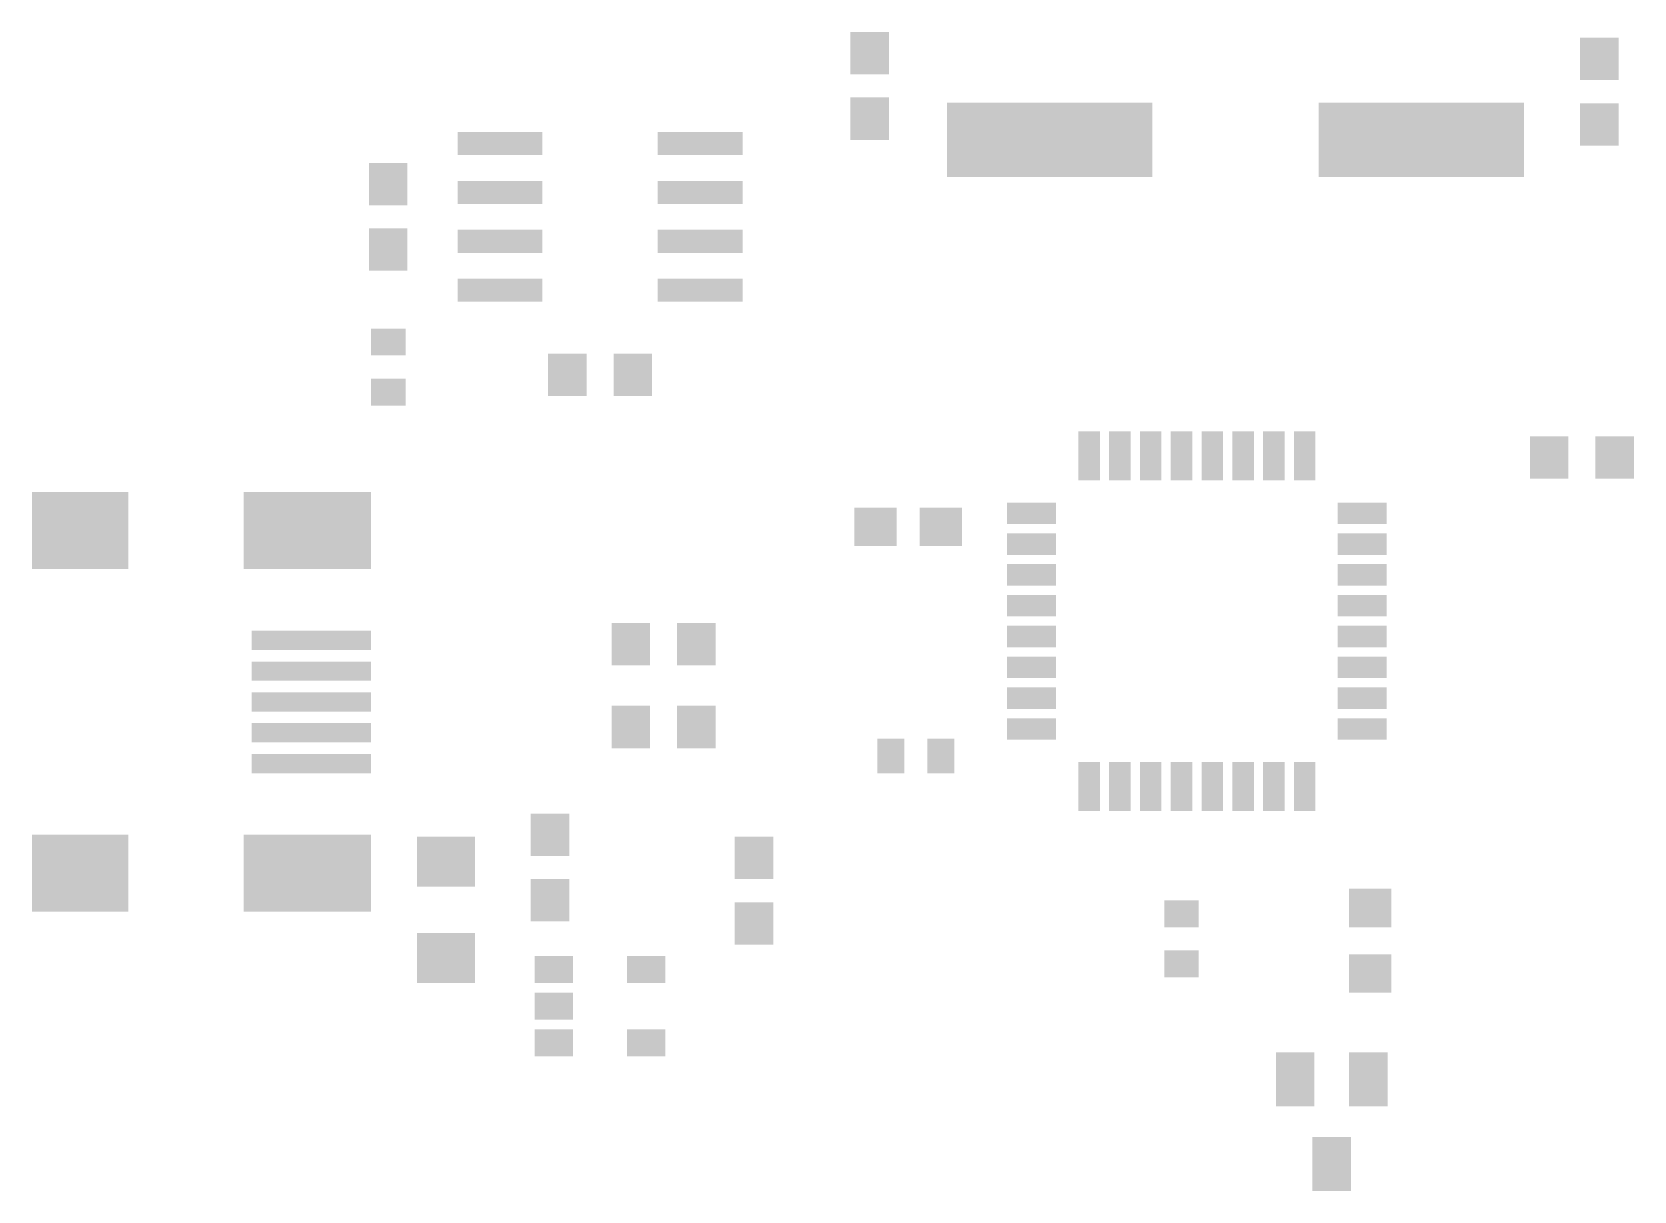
# Model space of a CAD drawing. Extents: x 1.2 to 42.9, y 2.2 to 32.3.
import ezdxf

# ---------------------------------------------------------------- set-up
doc = ezdxf.new("R2010")
doc.units = 0
doc.layers.add('31', color=253, linetype='CONTINUOUS')

# ---------------------------------------------------------------- blocks, each defined once
blk = doc.blocks.new('RECT')
blk.add_solid([(-0.5, -0.5), (0.5, -0.5), (-0.5, 0.5), (0.5, 0.5)])

msp = doc.modelspace()

# ---------------------------------------------------------------- block references
at = {"layer": '31'}
for p, xscale, rotation in [((23, 31.75), 1.1, 270), ((41.95, 31.6), 1.1, 270), ((23, 30.05), 1.1, 270), ((41.95, 29.9), 1.1, 270), ((10.5, 28.35), 1.1, 90), ((10.5, 26.65), 1.1, 90), ((23.15, 19.45), 1.1, 180), ((24.85, 19.45), 1.1, 180), ((14.7, 11.45), 1.1, 90), ((20, 10.85), 1.1, 90), ((14.7, 9.75), 1.1, 90), ((20, 9.15), 1.1, 90), ((14.8, 7.95), 0.7, 270), ((17.2, 7.95), 0.7, 270), ((14.8, 7), 0.7, 270), ((14.8, 6.05), 0.7, 270), ((17.2, 6.05), 0.7, 270)]:
    msp.add_blockref('RECT', p, dxfattribs=dict(at, xscale=xscale, rotation=rotation))
for p, xscale, yscale, rotation in [((27.674, 29.5), 5.334, 1.9304, 180), ((37.326, 29.5), 5.334, 1.9304, 180), ((13.4, 29.405), 0.6, 2.2, 270), ((18.6, 29.405), 0.6, 2.2, 270), ((13.4, 28.135), 0.6, 2.2, 270), ((18.6, 28.135), 0.6, 2.2, 270), ((13.4, 26.865), 0.6, 2.2, 270), ((18.6, 26.865), 0.6, 2.2, 270), ((13.4, 25.595), 0.6, 2.2, 270), ((18.6, 25.595), 0.6, 2.2, 270), ((10.5, 24.25), 0.7, 0.9, 270), ((10.5, 22.95), 0.7, 0.9, 270), ((28.7, 21.2926), 1.27, 0.5588, 90), ((29.5, 21.2926), 1.27, 0.5588, 90), ((30.3, 21.2926), 1.27, 0.5588, 90), ((31.1, 21.2926), 1.27, 0.5588, 90), ((31.9, 21.2926), 1.27, 0.5588, 90), ((32.7, 21.2926), 1.27, 0.5588, 90), ((33.5, 21.2926), 1.27, 0.5588, 90), ((34.3, 21.2926), 1.27, 0.5588, 90), ((27.2074, 19.8), 0.5588, 1.27, 90), ((35.7926, 19.8), 0.5588, 1.27, 90), ((27.2074, 19), 0.5588, 1.27, 90), ((35.7926, 19), 0.5588, 1.27, 90), ((27.2074, 18.2), 0.5588, 1.27, 90), ((35.7926, 18.2), 0.5588, 1.27, 90), ((27.2074, 17.4), 0.5588, 1.27, 90), ((35.7926, 17.4), 0.5588, 1.27, 90), ((27.2074, 16.6), 0.5588, 1.27, 90), ((35.7926, 16.6), 0.5588, 1.27, 90), ((27.2074, 15.8), 0.5588, 1.27, 90), ((35.7926, 15.8), 0.5588, 1.27, 90), ((27.2074, 15), 0.5588, 1.27, 90), ((35.7926, 15), 0.5588, 1.27, 90), ((27.2074, 14.2), 0.5588, 1.27, 90), ((35.7926, 14.2), 0.5588, 1.27, 90), ((23.55, 13.5), 0.7, 0.9, 180), ((24.85, 13.5), 0.7, 0.9, 180), ((28.7, 12.7074), 1.27, 0.5588, 90), ((29.5, 12.7074), 1.27, 0.5588, 90), ((30.3, 12.7074), 1.27, 0.5588, 90), ((31.1, 12.7074), 1.27, 0.5588, 90), ((31.9, 12.7074), 1.27, 0.5588, 90), ((32.7, 12.7074), 1.27, 0.5588, 90), ((33.5, 12.7074), 1.27, 0.5588, 90), ((34.3, 12.7074), 1.27, 0.5588, 90), ((12, 10.75), 1.3, 1.5, 270), ((31.1, 9.4), 0.7, 0.9, 270), ((12, 8.25), 1.3, 1.5, 270), ((31.1, 8.1), 0.7, 0.9, 270)]:
    msp.add_blockref('RECT', p, dxfattribs=dict(at, xscale=xscale, yscale=yscale, rotation=rotation))
for p, yscale, rotation in [((15.15, 23.4), 1.1, 180), ((16.85, 23.4), 1.1, 180), ((40.65, 21.25), 1.1, 180), ((42.35, 21.25), 1.1, 180), ((36, 9.55), 1.1, 90), ((36, 7.85), 1.1, 90), ((34.05, 5.1), 1.4, 180), ((35.95, 5.1), 1.4, 180), ((35, 2.9), 1.4, 180)]:
    msp.add_blockref('RECT', p, dxfattribs=dict(at, yscale=yscale, rotation=rotation))
for p, xscale, yscale in [((2.5, 19.35), 2.5, 2), ((8.4, 19.35), 3.3, 2), ((8.5, 16.5), 3.1, 0.5), ((8.5, 15.7), 3.1, 0.5), ((8.5, 14.9), 3.1, 0.5), ((8.5, 14.1), 3.1, 0.5), ((8.5, 13.3), 3.1, 0.5), ((2.5, 10.45), 2.5, 2), ((8.4, 10.45), 3.3, 2)]:
    msp.add_blockref('RECT', p, dxfattribs=dict(at, xscale=xscale, yscale=yscale))
at = {"layer": '31', "yscale": 1.1}
for p in [(16.8, 16.4), (18.5, 16.4), (16.8, 14.25), (18.5, 14.25)]:
    msp.add_blockref('RECT', p, dxfattribs=at)

doc.saveas('drawing.dxf')
